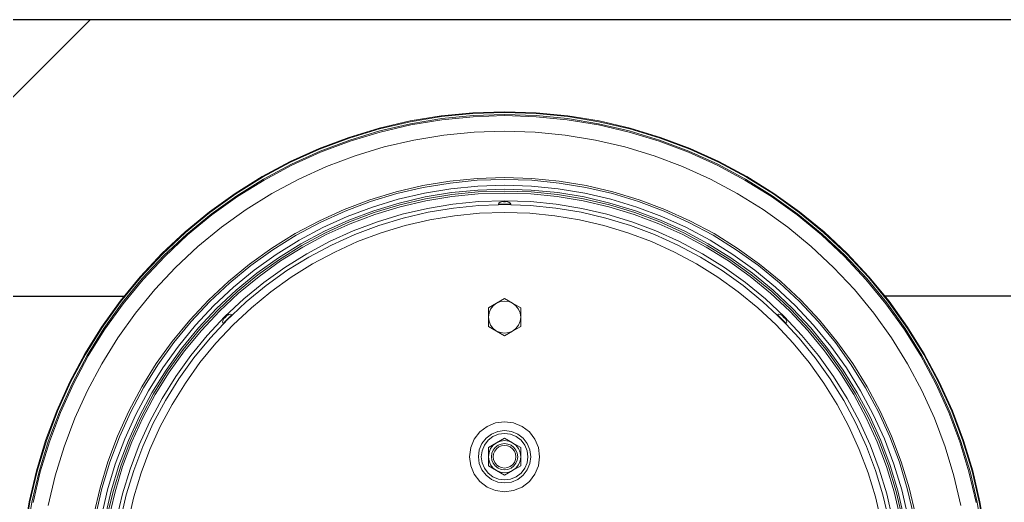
# Model space of a CAD drawing. Header units: inches. Extents: x -813 to 82, y -70 to 268.
# Drawn here: x -2.01 to 6.88, y 103.68 to 108.04 of the extents above; entities that cross this region are included whole.
import ezdxf

# ---------------------------------------------------------------- set-up
doc = ezdxf.new("R2010")
doc.units = ezdxf.units.IN
doc.header["$MEASUREMENT"] = 0
doc.layers.add('Hatch 01_UC', color=7, linetype='Continuous')
doc.layers.add('Tower Fan', color=255, linetype='Continuous', lineweight=0)

msp = doc.modelspace()

# ---------------------------------------------------------------- linework, layer by layer
at = {"layer": 'Hatch 01_UC', "color": 44, "linetype": 'Continuous', "transparency": 33554636}
for p, q in [((10.17009, 108.04026), (-15.00294, 108.04026)), ((-1.37002, 108.04026), (-3.87002, 105.54026)), ((-1.06243, 105.542), (-15.00294, 105.54026)), ((8.19906, 105.54307), (5.80714, 105.54307))]:
    msp.add_line(p, q, dxfattribs=at)
at = {"layer": 'Tower Fan', "lineweight": 5}
for p, q in [((1.91121, 106.33986), (1.68289, 106.30217)), ((2.1415, 106.36255), (1.91121, 106.33986)), ((2.31688, 106.36829), (2.1415, 106.36255)), ((1.45753, 106.24962), (1.23608, 106.18245)), ((1.68289, 106.30217), (1.45753, 106.24962)), ((1.23608, 106.18245), (1.01951, 106.10093)), ((1.01951, 106.10093), (0.80873, 106.00543)), ((0.80873, 106.00543), (0.60464, 105.89634)), ((0.60464, 105.89634), (0.40813, 105.77414)), ((0.40813, 105.77414), (0.22003, 105.63935)), ((0.22003, 105.63935), (0.04115, 105.49255)), ((0.04115, 105.49255), (-0.08692, 105.3726)), ((-0.16598, 105.29354), (-0.28594, 105.16546)), ((-0.28594, 105.16546), (-0.43274, 104.98658)), ((-0.43274, 104.98658), (-0.56753, 104.79848)), ((-0.56753, 104.79848), (-0.68973, 104.60197)), ((-0.68973, 104.60197), (-0.79882, 104.39789)), ((-0.79882, 104.39789), (-0.89432, 104.1871)), ((-0.89432, 104.1871), (-0.97583, 103.97053)), ((-0.97583, 103.97053), (-1.04301, 103.74908)), ((-1.04301, 103.74908), (-1.09556, 103.52372))]:
    msp.add_line(p, q, dxfattribs=at)
for points in [[(-1.96563, 103.40499), (-1.91899, 103.68751), (-1.85396, 103.96638), (-1.77084, 104.2404), (-1.66997, 104.50839), (-1.5518, 104.76922), (-1.41681, 105.02175), (-1.2656, 105.26492), (-1.09881, 105.49768), (-0.91715, 105.71903), (-0.72141, 105.92802), (-0.51241, 106.12377), (-0.29106, 106.30542), (-0.05831, 106.47222), (0.18486, 106.62343), (0.4374, 106.75841), (0.69822, 106.87659), (0.96622, 106.97745), (1.24023, 107.06058), (1.5191, 107.1256), (1.80162, 107.17224), (2.08659, 107.20031), (2.37279, 107.20968), (2.65898, 107.20031), (2.94395, 107.17224), (3.22648, 107.1256), (3.50534, 107.06058), (3.77936, 106.97745), (4.04736, 106.87659), (4.30818, 106.75841), (4.56072, 106.62343), (4.80388, 106.47222), (5.03664, 106.30542), (5.25799, 106.12377), (5.46699, 105.92802), (5.66273, 105.71903), (5.84439, 105.49768), (6.01118, 105.26492), (6.16239, 105.02175), (6.29737, 104.76922), (6.41555, 104.50839), (6.51642, 104.2404), (6.59954, 103.96638), (6.66456, 103.68751), (6.71121, 103.40499)], [(6.70452, 103.40411), (6.65795, 103.68619), (6.59302, 103.96463), (6.51003, 104.23823), (6.40932, 104.50581), (6.29132, 104.76623), (6.15655, 105.01838), (6.00557, 105.26117), (5.83903, 105.49357), (5.65766, 105.71458), (5.46221, 105.92325), (5.25354, 106.11869), (5.03253, 106.30007), (4.80013, 106.4666), (4.55734, 106.61758), (4.3052, 106.75236), (4.04477, 106.87035), (3.77719, 106.97106), (3.5036, 107.05406), (3.22516, 107.11898), (2.94307, 107.16555), (2.65854, 107.19358), (2.37279, 107.20293), (2.08704, 107.19358), (1.80251, 107.16555), (1.52042, 107.11898), (1.24198, 107.05406), (0.96838, 106.97106), (0.7008, 106.87035), (0.44038, 106.75236), (0.18823, 106.61758), (-0.05456, 106.4666), (-0.28696, 106.30007), (-0.50796, 106.11869), (-0.71664, 105.92325), (-0.91208, 105.71458), (-1.09346, 105.49357), (-1.25999, 105.26117), (-1.41097, 105.01838), (-1.54575, 104.76623), (-1.66374, 104.50581), (-1.76445, 104.23823), (-1.84745, 103.96463), (-1.91237, 103.68619), (-1.95894, 103.40411)], [(-1.94044, 103.40167), (-1.89407, 103.68255), (-1.82942, 103.9598), (-1.74678, 104.23223), (-1.6465, 104.49867), (-1.52901, 104.75798), (-1.39481, 105.00905), (-1.24448, 105.2508), (-1.07865, 105.48221), (-0.89805, 105.70227), (-0.70344, 105.91006), (-0.49566, 106.10466), (-0.2756, 106.28527), (-0.04419, 106.45109), (0.19756, 106.60142), (0.44863, 106.73562), (0.70794, 106.85311), (0.97438, 106.9534), (1.24681, 107.03603), (1.52406, 107.10068), (1.80494, 107.14705), (2.08826, 107.17496), (2.37279, 107.18427), (2.65732, 107.17496), (2.94064, 107.14705), (3.22152, 107.10068), (3.49877, 107.03603), (3.77119, 106.9534), (4.03763, 106.85311), (4.29694, 106.73562), (4.54801, 106.60142), (4.78977, 106.45109), (5.02117, 106.28527), (5.24124, 106.10466), (5.44902, 105.91006), (5.64363, 105.70227), (5.82423, 105.48221), (5.99005, 105.2508), (6.14039, 105.00905), (6.27459, 104.75798), (6.39208, 104.49867), (6.49236, 104.23223), (6.575, 103.9598), (6.63964, 103.68255), (6.68602, 103.40167)], [(6.62937, 103.68051), (6.56488, 103.95709), (6.48244, 104.22886), (6.3824, 104.49466), (6.26519, 104.75334), (6.13132, 105.00381), (5.98134, 105.24498), (5.81592, 105.47583), (5.63575, 105.69537), (5.44161, 105.90265), (5.23433, 106.09679), (5.0148, 106.27696), (4.78395, 106.44238), (4.54278, 106.59235), (4.29231, 106.72623), (4.03362, 106.84344), (3.76783, 106.94348), (3.49606, 107.02592), (3.21948, 107.09041), (2.93927, 107.13667), (2.65664, 107.1645), (2.37279, 107.1738), (2.08894, 107.1645), (1.80631, 107.13667), (1.5261, 107.09041), (1.24952, 107.02592), (0.97775, 106.94348), (0.71195, 106.84344), (0.45327, 106.72623), (0.2028, 106.59235), (-0.03837, 106.44238), (-0.26922, 106.27696), (-0.48875, 106.09679), (-0.69604, 105.90265), (-0.89018, 105.69537), (-1.07034, 105.47583), (-1.23577, 105.24498), (-1.38574, 105.00381), (-1.51961, 104.75334), (-1.63682, 104.49466), (-1.73686, 104.22886), (-1.8193, 103.95709), (-1.88379, 103.68051)], [(6.49225, 103.65324), (6.42984, 103.92091), (6.35006, 104.18392), (6.25324, 104.44116), (6.13981, 104.69151), (6.01024, 104.93391), (5.8651, 105.16731), (5.70501, 105.39073), (5.53064, 105.60319), (5.34276, 105.80379), (5.14215, 105.99168), (4.92969, 106.16604), (4.70628, 106.32614), (4.47287, 106.47128), (4.23048, 106.60084), (3.98012, 106.71427), (3.72289, 106.81109), (3.45987, 106.89088), (3.1922, 106.95329), (2.92102, 106.99806), (2.64749, 107.025), (2.37279, 107.03399), (2.09808, 107.025), (1.82456, 106.99806), (1.55338, 106.95329), (1.2857, 106.89088), (1.02269, 106.81109), (0.76545, 106.71427), (0.5151, 106.60084), (0.2727, 106.47128), (0.0393, 106.32614), (-0.18411, 106.16604), (-0.39658, 105.99168), (-0.59718, 105.80379), (-0.78507, 105.60319), (-0.95943, 105.39073), (-1.11952, 105.16731), (-1.26467, 104.93391), (-1.39423, 104.69151), (-1.50766, 104.44116), (-1.60448, 104.18392), (-1.68426, 103.92091), (-1.74668, 103.65324)], [(6.08165, 103.57156), (6.02545, 103.81255), (5.95362, 104.04935), (5.86646, 104.28095), (5.76433, 104.50635), (5.64768, 104.72458), (5.51701, 104.93472), (5.37287, 105.13587), (5.21588, 105.32715), (5.04673, 105.50776), (4.86612, 105.67692), (4.67483, 105.8339), (4.47369, 105.97804), (4.26355, 106.10871), (4.04531, 106.22536), (3.81991, 106.32749), (3.58832, 106.41466), (3.35152, 106.48649), (3.11053, 106.54268), (2.86638, 106.58299), (2.62011, 106.60725), (2.37279, 106.61534), (2.12547, 106.60725), (1.8792, 106.58299), (1.63505, 106.54268), (1.39406, 106.48649), (1.15726, 106.41466), (0.92566, 106.32749), (0.70027, 106.22536), (0.48203, 106.10871), (0.27189, 105.97804), (0.07075, 105.8339), (-0.12054, 105.67692), (-0.30115, 105.50776), (-0.47031, 105.32715), (-0.62729, 105.13587), (-0.77143, 104.93472), (-0.9021, 104.72458), (-1.01875, 104.50635), (-1.12088, 104.28095), (-1.20804, 104.04935), (-1.27988, 103.81255), (-1.33607, 103.57156)], [(-1.31889, 103.56814), (-1.26296, 103.80802), (-1.19146, 104.04372), (-1.1047, 104.27425), (-1.00304, 104.4986), (-0.88693, 104.71582), (-0.75686, 104.92499), (-0.61339, 105.1252), (-0.45714, 105.3156), (-0.28876, 105.49538), (-0.10899, 105.66375), (0.08141, 105.82001), (0.28162, 105.96348), (0.49079, 106.09355), (0.70801, 106.20965), (0.93237, 106.31131), (1.16289, 106.39807), (1.39859, 106.46957), (1.63847, 106.5255), (1.88149, 106.56562), (2.12661, 106.58977), (2.37279, 106.59783), (2.61897, 106.58977), (2.86409, 106.56562), (3.10711, 106.5255), (3.34698, 106.46957), (3.58269, 106.39807), (3.81321, 106.31131), (4.03756, 106.20965), (4.25479, 106.09355), (4.46396, 105.96348), (4.66417, 105.82001), (4.85457, 105.66375), (5.03434, 105.49538), (5.20272, 105.3156), (5.35897, 105.1252), (5.50244, 104.92499), (5.63251, 104.71582), (5.74862, 104.4986), (5.85027, 104.27425), (5.93704, 104.04372), (6.00854, 103.80802), (6.06447, 103.56814)], [(-1.26735, 103.55789), (-1.2122, 103.79442), (-1.1417, 104.02683), (-1.05615, 104.25414), (-0.95591, 104.47536), (-0.84142, 104.68955), (-0.71317, 104.8958), (-0.57171, 105.09321), (-0.41763, 105.28096), (-0.25161, 105.45822), (-0.07434, 105.62424), (0.1134, 105.77832), (0.31082, 105.91978), (0.51706, 106.04804), (0.73125, 106.16253), (0.95248, 106.26276), (1.17978, 106.34831), (1.41219, 106.41881), (1.64872, 106.47396), (1.88835, 106.51353), (2.13005, 106.53733), (2.37279, 106.54528), (2.61553, 106.53733), (2.85723, 106.51353), (3.09686, 106.47396), (3.33338, 106.41881), (3.5658, 106.34831), (3.7931, 106.26276), (4.01432, 106.16253), (4.22852, 106.04804), (4.43476, 105.91978), (4.63218, 105.77832), (4.81992, 105.62424), (4.99718, 105.45822), (5.16321, 105.28096), (5.31728, 105.09321), (5.45875, 104.8958), (5.587, 104.68955), (5.70149, 104.47536), (5.80172, 104.25414), (5.88728, 104.02683), (5.95778, 103.79442), (6.01293, 103.55789)], [(5.97857, 103.55106), (5.92394, 103.78535), (5.8541, 104.01557), (5.76936, 104.24073), (5.67007, 104.45986), (5.55666, 104.67203), (5.42962, 104.87633), (5.28949, 105.07189), (5.13687, 105.25786), (4.97241, 105.43345), (4.79682, 105.5979), (4.61085, 105.75053), (4.4153, 105.89066), (4.211, 106.0177), (3.99883, 106.13111), (3.77969, 106.23039), (3.55454, 106.31514), (3.32432, 106.38497), (3.09002, 106.4396), (2.85266, 106.47879), (2.61324, 106.50237), (2.37279, 106.51025), (2.13234, 106.50237), (1.89292, 106.47879), (1.65555, 106.4396), (1.42126, 106.38497), (1.19104, 106.31514), (0.96588, 106.23039), (0.74675, 106.13111), (0.53458, 106.0177), (0.33028, 105.89066), (0.13472, 105.75053), (-0.05124, 105.5979), (-0.22683, 105.43345), (-0.39129, 105.25786), (-0.54391, 105.07189), (-0.68404, 104.87633), (-0.81109, 104.67203), (-0.92449, 104.45986), (-1.02378, 104.24073), (-1.10853, 104.01557), (-1.17836, 103.78535), (-1.22416, 103.58894)], [(-1.20175, 103.60796), (-1.16144, 103.78082), (-1.09194, 104.00994), (-1.0076, 104.23403), (-0.90878, 104.45212), (-0.79592, 104.66328), (-0.66948, 104.8666), (-0.53002, 105.06122), (-0.37812, 105.24631), (-0.21445, 105.42106), (-0.0397, 105.58473), (0.14539, 105.73663), (0.34001, 105.87609), (0.54334, 106.00253), (0.7545, 106.1154), (0.97259, 106.21421), (1.19667, 106.29855), (1.42579, 106.36806), (1.65897, 106.42242), (1.89521, 106.46143), (2.13348, 106.4849), (2.37279, 106.49273), (2.61209, 106.4849), (2.85037, 106.46143), (3.08661, 106.42242), (3.31978, 106.36806), (3.54891, 106.29855), (3.77299, 106.21421), (3.99108, 106.1154), (4.20224, 106.00253), (4.40557, 105.87609), (4.60019, 105.73663), (4.78527, 105.58473), (4.96003, 105.42106), (5.1237, 105.24631), (5.27559, 105.06122), (5.41506, 104.8666), (5.54149, 104.66328), (5.65436, 104.45212), (5.75318, 104.23403), (5.83752, 104.00994), (5.90702, 103.78082), (5.96139, 103.54764)], [(5.94421, 103.54422), (5.8901, 103.77628), (5.82093, 104.00431), (5.73699, 104.22732), (5.63865, 104.44437), (5.52632, 104.65452), (5.40049, 104.85687), (5.2617, 105.05056), (5.11053, 105.23476), (4.94764, 105.40868), (4.77372, 105.57157), (4.58953, 105.72273), (4.39584, 105.86153), (4.19348, 105.98736), (3.98333, 106.09969), (3.76629, 106.19803), (3.54327, 106.28197), (3.31525, 106.35114), (3.08319, 106.40525), (2.84809, 106.44406), (2.61095, 106.46742), (2.37279, 106.47521), (2.13463, 106.46742), (1.89749, 106.44406), (1.66239, 106.40525), (1.43033, 106.35114), (1.2023, 106.28197), (0.97929, 106.19803), (0.76224, 106.09969), (0.55209, 105.98736), (0.34974, 105.86153), (0.15605, 105.72273), (-0.02815, 105.57157), (-0.20206, 105.40868), (-0.36495, 105.23476), (-0.51612, 105.05056), (-0.65492, 104.85687), (-0.78075, 104.65452), (-0.89307, 104.44437), (-0.99142, 104.22732), (-1.07535, 104.00431), (-1.14452, 103.77628), (-1.18194, 103.61581)], [(5.87549, 103.53055), (5.82242, 103.75815), (5.75458, 103.98179), (5.67226, 104.20051), (5.57581, 104.41338), (5.46565, 104.61949), (5.34224, 104.81795), (5.20611, 105.00791), (5.05785, 105.18856), (4.8981, 105.35913), (4.72753, 105.51889), (4.54687, 105.66715), (4.35691, 105.80327), (4.15845, 105.92668), (3.95235, 106.03685), (3.73948, 106.1333), (3.52075, 106.21562), (3.29712, 106.28346), (3.06952, 106.33653), (2.83894, 106.3746), (2.60636, 106.3975), (2.37279, 106.40515), (2.13921, 106.3975), (1.90664, 106.3746), (1.67606, 106.33653), (1.44846, 106.28346), (1.22482, 106.21562), (1.0061, 106.1333), (0.79323, 106.03685), (0.58713, 105.92668), (0.38867, 105.80327), (0.1987, 105.66715), (0.01805, 105.51889), (-0.15252, 105.35913), (-0.31228, 105.18856), (-0.46053, 105.00791), (-0.59666, 104.81795), (-0.72007, 104.61949), (-0.83024, 104.41338), (-0.92669, 104.20051), (-1.00901, 103.98179), (-1.07685, 103.75815), (-1.12991, 103.53055)], [(2.31688, 106.37322), (2.32114, 106.38392), (2.33326, 106.39298), (2.34485, 106.39686), (2.34504, 106.39643), (2.3517, 106.39856), (2.35363, 106.39904), (2.35986, 106.39951), (2.36128, 106.39955), (2.36272, 106.39951), (2.36369, 106.39904), (2.36405, 106.39856), (2.36539, 106.39643), (2.37279, 106.39686), (2.38019, 106.39643), (2.38153, 106.39856), (2.38189, 106.39904), (2.38286, 106.39951), (2.38429, 106.39955), (2.38571, 106.39951), (2.39194, 106.39904), (2.39388, 106.39856), (2.40053, 106.39643), (2.40072, 106.39686), (2.41232, 106.39298), (2.42444, 106.38392), (2.42869, 106.37322)], [(4.8325, 105.3726), (4.70443, 105.49255), (4.52555, 105.63935), (4.33745, 105.77414), (4.14094, 105.89634), (3.93685, 106.00543), (3.72607, 106.10093), (3.50949, 106.18245), (3.28805, 106.24962), (3.06269, 106.30217), (2.83437, 106.33986), (2.60407, 106.36255), (2.42869, 106.36829), (2.37279, 106.37012), (2.31688, 106.36829), (2.31688, 106.37322), (2.42869, 106.37322), (2.42869, 106.36829)], [(5.77242, 103.51005), (5.72091, 103.73095), (5.65507, 103.94801), (5.57517, 104.16029), (5.48155, 104.3669), (5.37463, 104.56694), (5.25485, 104.75956), (5.12273, 104.94393), (4.97884, 105.11927), (4.82378, 105.28482), (4.65823, 105.43987), (4.4829, 105.58377), (4.29852, 105.71589), (4.1059, 105.83567), (3.90586, 105.94259), (3.69926, 106.0362), (3.48697, 106.1161), (3.26991, 106.18194), (3.04902, 106.23345), (2.82522, 106.2704), (2.59949, 106.29263), (2.37279, 106.30005), (2.14609, 106.29263), (1.92035, 106.2704), (1.69656, 106.23345), (1.47566, 106.18194), (1.25861, 106.1161), (1.04632, 106.0362), (0.83971, 105.94259), (0.63967, 105.83567), (0.44705, 105.71589), (0.26268, 105.58377), (0.08735, 105.43987), (-0.07821, 105.28482), (-0.23326, 105.11927), (-0.37716, 104.94393), (-0.50928, 104.75956), (-0.62905, 104.56694), (-0.73598, 104.3669), (-0.82959, 104.16029), (-0.90949, 103.94801), (-0.97533, 103.73095), (-1.02684, 103.51005)], [(-0.16947, 105.29702), (-0.17403, 105.3076), (-0.17187, 105.32258), (-0.16641, 105.33352), (-0.16597, 105.33335), (-0.16278, 105.33956), (-0.16175, 105.34127), (-0.15768, 105.34601), (-0.1567, 105.34704), (-0.15565, 105.34803), (-0.15464, 105.34838), (-0.15404, 105.3483), (-0.15159, 105.34773), (-0.14666, 105.35327), (-0.14112, 105.3582), (-0.14169, 105.36065), (-0.14177, 105.36125), (-0.14142, 105.36227), (-0.14043, 105.36331), (-0.1394, 105.36429), (-0.13466, 105.36836), (-0.13295, 105.36939), (-0.12674, 105.37259), (-0.1269, 105.37302), (-0.11597, 105.37848), (-0.10098, 105.38064), (-0.09041, 105.37609)], [(5.90725, 102.88973), (5.90151, 103.06511), (5.87883, 103.2954), (5.84113, 103.52372), (5.78859, 103.74908), (5.72141, 103.97053), (5.6399, 104.1871), (5.54439, 104.39789), (5.43531, 104.60197), (5.31311, 104.79848), (5.17832, 104.98658), (5.03151, 105.16546), (4.91156, 105.29354), (4.87333, 105.33436), (4.8325, 105.3726), (4.83599, 105.37609), (4.91505, 105.29702), (4.91156, 105.29354)], [(4.83599, 105.37609), (4.84656, 105.38064), (4.86154, 105.37848), (4.87248, 105.37302), (4.87231, 105.37259), (4.87853, 105.36939), (4.88023, 105.36836), (4.88497, 105.36429), (4.88601, 105.36331), (4.88699, 105.36227), (4.88735, 105.36125), (4.88726, 105.36065), (4.8867, 105.3582), (4.89223, 105.35327), (4.89717, 105.34773), (4.89962, 105.3483), (4.90021, 105.34838), (4.90123, 105.34803), (4.90227, 105.34704), (4.90325, 105.34601), (4.90733, 105.34127), (4.90836, 105.33956), (4.91155, 105.33335), (4.91199, 105.33352), (4.91745, 105.32258), (4.9196, 105.3076), (4.91505, 105.29702)]]:
    msp.add_lwpolyline(points, dxfattribs=at)
for points in [[(2.30017, 105.48056), (2.37279, 105.52248), (2.4454, 105.48056), (2.51802, 105.43863), (2.51802, 105.35479), (2.51802, 105.27094), (2.4454, 105.22901), (2.37279, 105.18709), (2.30017, 105.22901), (2.2701, 105.25209), (2.24702, 105.28217), (2.23251, 105.3172), (2.22756, 105.35479), (2.22756, 105.43863)], [(2.49856, 105.4274), (2.51307, 105.39237), (2.51802, 105.35479), (2.51307, 105.3172), (2.49856, 105.28217), (2.47548, 105.25209), (2.4454, 105.22901), (2.41038, 105.21451), (2.37279, 105.20956), (2.3352, 105.21451), (2.30017, 105.22901), (2.22756, 105.27094), (2.22756, 105.35479), (2.23251, 105.39237), (2.24702, 105.4274), (2.2701, 105.45748), (2.30017, 105.48056), (2.3352, 105.49507), (2.37279, 105.50001), (2.41038, 105.49507), (2.4454, 105.48056), (2.47548, 105.45748)], [(-0.08692, 105.3726), (-0.12775, 105.33436), (-0.16598, 105.29354), (-0.16947, 105.29702), (-0.09041, 105.37609)], [(2.37279, 103.77828), (2.45458, 103.78905), (2.5308, 103.82062), (2.59625, 103.87084), (2.64648, 103.93629), (2.67805, 104.01251), (2.68882, 104.0943), (2.67805, 104.1761), (2.64648, 104.25232), (2.59625, 104.31777), (2.5308, 104.36799), (2.45458, 104.39956), (2.37279, 104.41033), (2.29099, 104.39956), (2.21478, 104.36799), (2.14932, 104.31777), (2.0991, 104.25232), (2.06753, 104.1761), (2.05676, 104.0943), (2.06753, 104.01251), (2.0991, 103.93629), (2.14932, 103.87084), (2.21478, 103.82062), (2.29099, 103.78905)], [(2.20551, 104.26158), (2.25451, 104.29918), (2.31156, 104.32281), (2.37279, 104.33087), (2.43402, 104.32281), (2.49107, 104.29918), (2.54007, 104.26158), (2.57766, 104.21259), (2.60129, 104.15553), (2.60936, 104.0943), (2.60129, 104.03308), (2.57766, 103.97602), (2.54007, 103.92703), (2.49107, 103.88943), (2.43402, 103.8658), (2.37279, 103.85774), (2.31156, 103.8658), (2.25451, 103.88943), (2.20551, 103.92703), (2.16792, 103.97602), (2.14428, 104.03308), (2.13622, 104.0943), (2.14428, 104.15553), (2.16792, 104.21259)], [(2.31842, 103.89138), (2.26775, 103.91237), (2.22424, 103.94576), (2.19085, 103.98926), (2.16987, 104.03993), (2.16271, 104.0943), (2.16987, 104.14868), (2.19085, 104.19934), (2.22424, 104.24285), (2.26775, 104.27624), (2.31842, 104.29723), (2.37279, 104.30439), (2.42716, 104.29723), (2.47783, 104.27624), (2.52134, 104.24285), (2.55472, 104.19934), (2.57571, 104.14868), (2.58287, 104.0943), (2.57571, 104.03993), (2.55472, 103.98926), (2.52134, 103.94576), (2.47783, 103.91237), (2.42716, 103.89138), (2.37279, 103.88422)], [(2.4454, 103.96853), (2.41038, 103.95402), (2.37279, 103.94908), (2.3352, 103.95402), (2.30017, 103.96853), (2.22756, 104.01046), (2.22756, 104.0943), (2.22756, 104.17815), (2.30017, 104.22008), (2.37279, 104.262), (2.4454, 104.22008), (2.51802, 104.17815), (2.51802, 104.0943), (2.51802, 104.01046)], [(2.47548, 104.197), (2.4454, 104.22008), (2.41038, 104.23458), (2.37279, 104.23953), (2.3352, 104.23458), (2.30017, 104.22008), (2.2701, 104.197), (2.24702, 104.16692), (2.23251, 104.13189), (2.22756, 104.0943), (2.23251, 104.05672), (2.24702, 104.02169), (2.2701, 103.99161), (2.30017, 103.96853), (2.37279, 103.92661), (2.4454, 103.96853), (2.47548, 103.99161), (2.49856, 104.02169), (2.51307, 104.05672), (2.51802, 104.0943), (2.51307, 104.13189), (2.49856, 104.16692)], [(2.45668, 104.01041), (2.47553, 104.03498), (2.48739, 104.0636), (2.49143, 104.0943), (2.48739, 104.12501), (2.47553, 104.15363), (2.45668, 104.1782), (2.43211, 104.19705), (2.4035, 104.2089), (2.37279, 104.21295), (2.34208, 104.2089), (2.31347, 104.19705), (2.2889, 104.1782), (2.27004, 104.15363), (2.25819, 104.12501), (2.25415, 104.0943), (2.25819, 104.0636), (2.27004, 104.03498), (2.2889, 104.01041), (2.31347, 103.99156), (2.34208, 103.97971), (2.37279, 103.97566), (2.4035, 103.97971), (2.43211, 103.99156)], [(2.30051, 104.02203), (2.32168, 104.00578), (2.34633, 103.99557), (2.37279, 103.99209), (2.39924, 103.99557), (2.4239, 104.00578), (2.44507, 104.02203), (2.46131, 104.0432), (2.47152, 104.06785), (2.47501, 104.0943), (2.47152, 104.12076), (2.46131, 104.14541), (2.44507, 104.16658), (2.4239, 104.18283), (2.39924, 104.19304), (2.37279, 104.19652), (2.34633, 104.19304), (2.32168, 104.18283), (2.30051, 104.16658), (2.28426, 104.14541), (2.27405, 104.12076), (2.27057, 104.0943), (2.27405, 104.06785), (2.28426, 104.0432)]]:
    msp.add_lwpolyline(points, close=True, dxfattribs=at)

doc.saveas('drawing.dxf')
